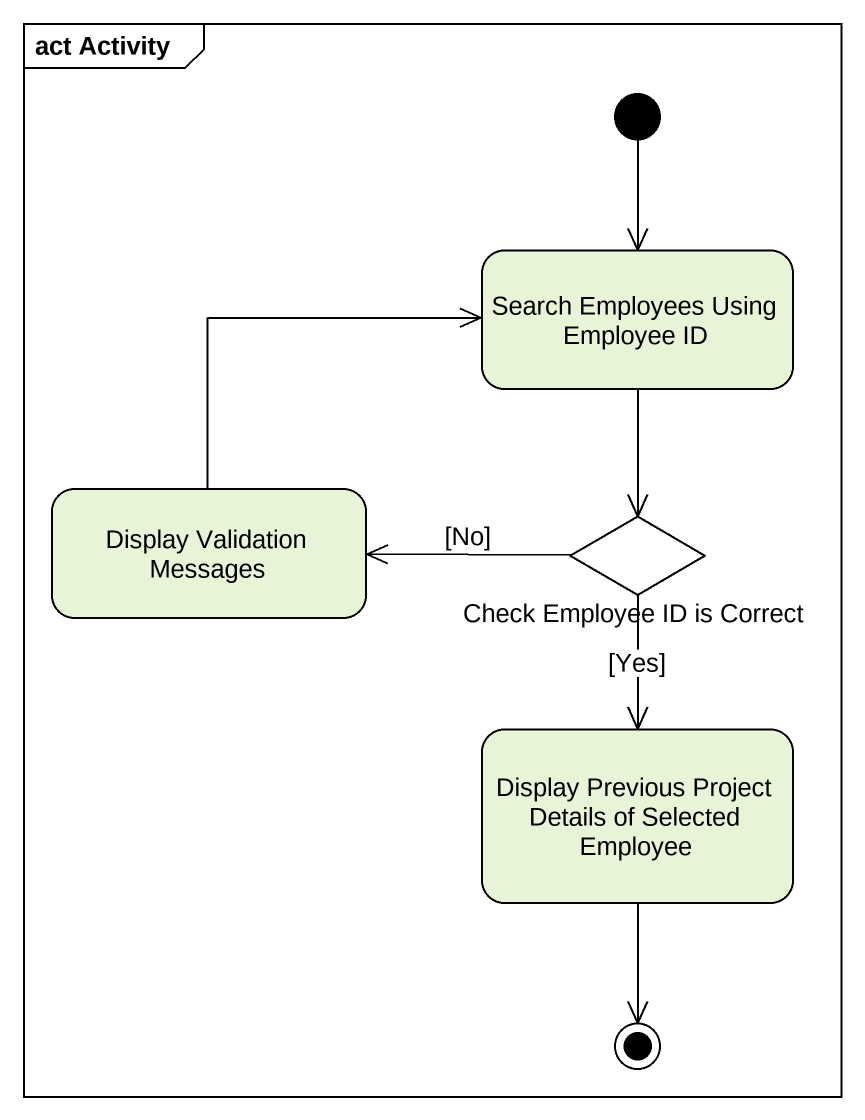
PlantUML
@startuml
mainframe act Activity
hide empty description
state "Search Employees Using Employee ID" as Search_Employees_Using
state "Display Validation Messages" as Display_Validation_Messages
state "Check Employee ID is Correct" as Check_Employee_ID_is_Correct <<choice>>
state "Display Previous Project Details of Selected Employee" as Display_Previous_Project
[*] --> Search_Employees_Using
Search_Employees_Using --> Check_Employee_ID_is_Correct
Display_Validation_Messages -right-> Search_Employees_Using
Check_Employee_ID_is_Correct -left-> Display_Validation_Messages : [No]
Check_Employee_ID_is_Correct --> Display_Previous_Project : [Yes]
Display_Previous_Project --> [*]
@enduml
